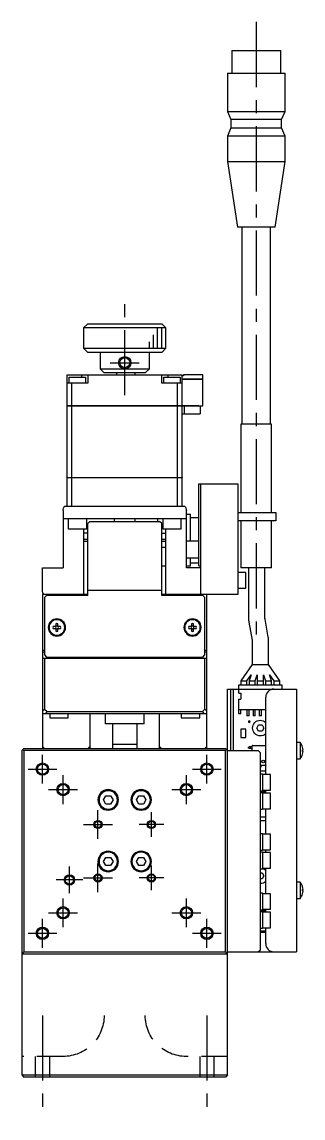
# Model space of a CAD drawing. Extents: x 0 to 729, y -8 to 653.
# Drawn here: x 283.8 to 352.2, y 0 to 267 of the extents above; entities that cross this region are included whole.
import ezdxf

# ---------------------------------------------------------------- set-up
doc = ezdxf.new("R2010")
doc.units = 0
doc.header["$LTSCALE"] = 0.5
doc.linetypes.add('CENTER', pattern=[50.8, 31.75, -6.35, 6.35, -6.35])
doc.linetypes.add('DASHED', pattern=[19.05, 12.7, -6.35])
for name, color, linetype in [('MSM_CENTER', 1, 'CENTER'), ('MSM_CONTINUOUS', 7, 'CONTINUOUS'), ('MSM_DASHED', 4, 'DASHED'), ('MSM_NARROW', 5, 'CONTINUOUS')]:
    doc.layers.add(name, color=color, linetype=linetype)

msp = doc.modelspace()

# ---------------------------------------------------------------- linework, layer by layer
at = {"layer": 'MSM_CENTER'}
for p, q in [((340.77, 267), (340.77, 117)), ((308.77, 176.05), (308.77, 200.5)), ((305.27, 184), (312.27, 184)), ((288.77, 81.5), (288.77, 88.5)), ((328.77, 81.5), (328.77, 88.5)), ((285.27, 85), (292.27, 85)), ((293.77, 76.5), (293.77, 83.5)), ((323.77, 76.5), (323.77, 83.5)), ((325.27, 85), (332.27, 85)), ((290.27, 80), (297.27, 80)), ((320.27, 80), (327.27, 80)), ((302.27, 68), (302.27, 75)), ((315.27, 68.5), (315.27, 74.5)), ((298.77, 71.5), (305.77, 71.5)), ((318.27, 71.5), (312.27, 71.5)), ((302.27, 55), (302.27, 62)), ((315.27, 55.5), (315.27, 61.5)), ((295.32, 54.75), (295.32, 61.25)), ((298.57, 58), (292.07, 58)), ((298.77, 58.5), (305.77, 58.5)), ((318.27, 58.5), (312.27, 58.5)), ((293.77, 46.5), (293.77, 53.5)), ((323.77, 46.5), (323.77, 53.5)), ((288.77, 41.5), (288.77, 48.5)), ((290.27, 50), (297.27, 50)), ((320.27, 50), (327.27, 50)), ((328.77, 41.5), (328.77, 48.5)), ((285.27, 45), (292.27, 45)), ((325.27, 45), (332.27, 45)), ((288.77, 25), (288.77, 0)), ((328.77, 25), (328.77, 0))]:
    msp.add_line(p, q, dxfattribs=at)
at = {"layer": 'MSM_CONTINUOUS'}
for p, q in [((334.82, 260), (334.82, 254.5)), ((334.82, 260), (346.72, 260)), ((346.72, 254.5), (346.72, 260)), ((333.77, 254.5), (333.77, 245.2)), ((333.77, 254.5), (347.77, 254.5)), ((347.77, 245.2), (347.77, 254.5)), ((333.77, 245.2), (334.62, 243.2)), ((333.77, 245.2), (347.77, 245.2)), ((334.62, 243.2), (334.62, 241.2)), ((346.92, 243.2), (334.62, 243.2)), ((346.92, 243.2), (347.77, 245.2)), ((346.92, 241.2), (346.92, 243.2)), ((334.62, 241.2), (333.77, 239.2)), ((334.62, 241.2), (346.92, 241.2)), ((347.77, 239.2), (346.92, 241.2)), ((333.77, 239.2), (333.77, 233)), ((347.77, 239.2), (333.77, 239.2)), ((347.77, 233), (347.77, 239.2)), ((333.77, 233), (336.2, 217)), ((333.77, 233), (347.77, 233)), ((345.34, 217), (347.77, 233)), ((345.34, 217), (336.2, 217)), ((337.27, 217), (337.27, 169)), ((344.27, 169), (344.27, 217)), ((299.77, 193.5), (298.77, 192.5)), ((298.77, 192.5), (298.77, 187.5)), ((318.77, 192.5), (298.77, 192.5)), ((299.77, 193.5), (317.77, 193.5)), ((318.77, 192.5), (317.77, 193.5)), ((318.77, 187.5), (318.77, 192.5)), ((298.77, 187.5), (299.77, 186.5)), ((298.77, 187.5), (318.77, 187.5)), ((317.77, 186.5), (318.77, 187.5)), ((317.77, 186.5), (299.77, 186.5)), ((302.77, 186.5), (302.77, 182.5)), ((314.77, 182.5), (314.77, 186.5)), ((302.77, 182.5), (314.77, 182.5)), ((303.77, 181.5), (302.77, 182.5)), ((314.77, 182.5), (313.77, 181.5)), ((294.77, 181), (322.77, 181)), ((294.77, 173.5), (294.77, 181)), ((299.77, 179), (294.77, 179)), ((295.27, 179), (295.27, 180.5)), ((295.27, 180.5), (299.27, 180.5)), ((295.93, 173.5), (295.93, 179)), ((298.27, 181), (298.27, 180.5)), ((299.27, 180.5), (299.27, 179)), ((299.77, 181), (299.77, 179)), ((313.77, 181.5), (303.77, 181.5)), ((306.77, 181.5), (306.77, 181)), ((311.27, 181.5), (311.27, 181)), ((317.77, 179), (317.77, 181)), ((322.77, 179), (317.77, 179)), ((318.27, 179), (318.27, 180.5)), ((318.27, 180.5), (322.27, 180.5)), ((319.27, 181), (319.27, 180.5)), ((321.62, 173.5), (321.62, 179)), ((322.27, 180.5), (322.27, 179)), ((322.77, 173.5), (322.77, 181)), ((323.07, 180.8), (322.77, 180.8)), ((322.77, 180), (327.77, 180)), ((327.77, 179.99), (322.77, 179.99)), ((327.77, 181), (323.07, 181)), ((323.07, 181), (323.07, 180.8)), ((327.76, 180), (327.76, 179.99)), ((327.77, 180), (327.77, 181)), ((327.77, 173.5), (327.77, 179.99)), ((294.77, 173.5), (327.77, 173.5)), ((326.77, 173.49), (294.77, 173.49)), ((294.77, 156), (294.77, 173.49)), ((294.78, 173.5), (294.78, 173.49)), ((295.93, 173.5), (295.93, 173.49)), ((295.93, 156), (295.93, 173.49)), ((321.61, 173.5), (321.61, 173.49)), ((321.62, 156), (321.62, 173.49)), ((322.76, 173.5), (322.76, 173.49)), ((322.77, 156), (322.77, 173.49)), ((322.77, 171.5), (327.17, 171.5)), ((323.07, 173.49), (323.07, 173.5)), ((323.27, 173.49), (323.27, 171.5)), ((324.17, 173.49), (324.17, 173.5)), ((326.77, 173.5), (326.77, 173.49)), ((327.17, 173.5), (327.17, 171.5)), ((337.02, 169), (337.02, 147.5)), ((344.52, 169), (337.02, 169)), ((344.52, 147.5), (344.52, 169)), ((294.77, 156), (322.77, 156)), ((294.77, 149), (294.77, 155.99)), ((322.77, 155.99), (294.77, 155.99)), ((294.78, 156), (294.78, 155.99)), ((295.93, 156), (295.93, 155.99)), ((295.93, 149), (295.93, 155.99)), ((321.61, 156), (321.61, 155.99)), ((321.62, 149), (321.62, 155.99)), ((322.76, 156), (322.76, 155.99)), ((322.77, 149), (322.77, 155.99)), ((326.77, 154.5), (336.27, 154.5)), ((326.77, 134.5), (326.77, 154.5)), ((327.27, 127.5), (327.27, 154.5)), ((336.27, 154.5), (336.27, 127.5)), ((293.77, 148), (293.77, 134)), ((323.39, 149), (294.15, 149)), ((323.77, 134), (323.77, 148)), ((324.77, 147), (323.77, 147)), ((324.77, 140.5), (324.77, 147)), ((336.27, 147.5), (345.52, 147.5)), ((345.52, 147.5), (345.52, 145.5)), ((323.77, 146), (293.77, 146)), ((295.02, 146), (295.02, 143.5)), ((299.52, 143.5), (299.52, 146)), ((300.27, 145.3), (299.77, 144.8)), ((299.77, 127.3), (299.77, 144.8)), ((300.27, 145.3), (317.27, 145.3)), ((306.27, 145.3), (306.27, 146)), ((311.27, 146), (311.27, 145.3)), ((316.77, 146), (316.77, 145.3)), ((317.77, 144.8), (317.27, 145.3)), ((317.77, 127.3), (317.77, 144.8)), ((318.02, 146), (318.02, 143.5)), ((322.52, 143.5), (322.52, 146)), ((324.77, 146.25), (326.77, 146.25)), ((345.52, 145.5), (336.27, 145.5)), ((337.02, 145.5), (337.02, 134)), ((344.52, 134), (344.52, 145.5)), ((295.02, 143.5), (299.52, 143.5)), ((298.77, 143.5), (298.77, 127.3)), ((299.77, 142.5), (298.77, 142.5)), ((317.77, 142.5), (318.77, 142.5)), ((318.02, 143.5), (322.52, 143.5)), ((318.77, 127.3), (318.77, 143.5)), ((298.77, 141), (299.77, 141)), ((298.77, 140.5), (299.77, 140.5)), ((317.77, 141), (318.77, 141)), ((317.77, 140.5), (318.77, 140.5)), ((318.77, 139), (317.77, 139)), ((326.77, 140.5), (323.77, 140.5)), ((323.77, 136.5), (326.77, 136.5)), ((324.77, 134.5), (324.77, 136.5)), ((288.77, 128.5), (288.77, 134)), ((288.77, 134), (293.77, 134)), ((317.77, 134.5), (318.77, 134.5)), ((323.77, 134.5), (324.77, 134.5)), ((327.27, 134), (323.77, 134)), ((324.77, 135.25), (326.77, 135.25)), ((326.77, 134.5), (327.27, 134.5)), ((344.52, 134), (337.02, 134)), ((338.9, 134), (338.9, 121.69)), ((342.9, 121.69), (342.9, 134)), ((338.27, 132.9), (336.27, 132.9)), ((338.27, 129.1), (338.27, 132.9)), ((317.77, 128.5), (299.77, 128.5)), ((336.27, 129.1), (338.27, 129.1)), ((288.77, 127.5), (288.77, 90)), ((299.77, 127.5), (288.77, 127.5)), ((289.77, 127.3), (289.27, 126.8)), ((289.27, 126.8), (289.27, 112.8)), ((299.77, 127.3), (289.77, 127.3)), ((336.27, 127.5), (317.77, 127.5)), ((327.77, 127.3), (317.77, 127.3)), ((328.27, 126.8), (327.77, 127.3)), ((328.27, 112.8), (328.27, 126.8)), ((328.77, 90), (328.77, 127.5)), ((292.03, 120.42), (292.03, 119.74)), ((292.51, 119.74), (292.51, 120.42)), ((325.03, 120.42), (325.03, 119.74)), ((325.51, 119.74), (325.51, 120.42)), ((338.98, 120.82), (339.76, 116.41)), ((343.7, 117.11), (342.92, 121.51)), ((292.03, 119.74), (291.35, 119.74)), ((291.35, 119.26), (292.03, 119.26)), ((292.03, 119.26), (292.03, 118.58)), ((293.19, 119.74), (292.51, 119.74)), ((292.51, 118.58), (292.51, 119.26)), ((292.51, 119.26), (293.19, 119.26)), ((325.03, 119.74), (324.35, 119.74)), ((324.35, 119.26), (325.03, 119.26)), ((325.03, 119.26), (325.03, 118.58)), ((326.19, 119.74), (325.51, 119.74)), ((325.51, 119.26), (326.19, 119.26)), ((325.51, 118.58), (325.51, 119.26)), ((339.77, 116.24), (339.77, 110.5)), ((343.77, 110.5), (343.77, 116.24)), ((288.77, 114), (289.27, 114)), ((289.27, 113.5), (288.77, 113.5)), ((289.27, 112.8), (289.77, 112.3)), ((289.77, 112.3), (327.77, 112.3)), ((298.77, 112.3), (298.77, 112)), ((300.52, 112), (300.52, 112.3)), ((303.77, 112.3), (303.77, 112.2)), ((303.77, 112.2), (303.97, 112)), ((303.77, 112.2), (313.77, 112.2)), ((313.57, 112), (313.77, 112.2)), ((313.77, 112.2), (313.77, 112.3)), ((317.02, 112.3), (317.02, 112)), ((318.77, 112), (318.77, 112.3)), ((327.77, 112.3), (328.27, 112.8)), ((328.27, 114), (328.77, 114)), ((328.77, 113.5), (328.27, 113.5)), ((288.77, 112), (328.77, 112)), ((289.27, 112), (289.27, 99.61)), ((328.27, 99.61), (328.27, 112)), ((339.77, 110.5), (337.02, 106.5)), ((339.77, 110.5), (343.77, 110.5)), ((346.52, 106.5), (343.77, 110.5)), ((338.52, 106.5), (339.52, 107.95)), ((339.52, 107.95), (339.02, 106.5)), ((340.52, 106.5), (341.02, 107.95)), ((341.02, 107.95), (341.02, 105.5)), ((342.52, 105.5), (342.52, 107.95)), ((342.52, 107.95), (343.02, 106.5)), ((344.52, 106.5), (344.02, 107.95)), ((344.02, 107.95), (345.02, 106.5)), ((333.77, 10.5), (333.77, 104.5)), ((333.77, 104.5), (350.57, 104.5)), ((334.57, 89.5), (334.57, 104.5)), ((335.27, 89.5), (335.27, 104.5)), ((336.52, 103.5), (336.52, 105.5)), ((336.52, 105.5), (347.02, 105.5)), ((337.02, 106.5), (337.02, 105.5)), ((337.02, 106.5), (338.52, 106.5)), ((338.52, 105.5), (338.52, 106.5)), ((339.02, 106.5), (339.02, 105.5)), ((339.02, 106.5), (340.52, 106.5)), ((340.52, 105.5), (340.52, 106.5)), ((341.02, 106.5), (342.52, 106.5)), ((343.02, 106.5), (343.02, 105.5)), ((343.02, 106.5), (344.52, 106.5)), ((344.52, 105.5), (344.52, 106.5)), ((345.02, 106.5), (345.02, 105.5)), ((345.02, 106.5), (346.52, 106.5)), ((346.52, 105.5), (346.52, 106.5)), ((347.02, 105.5), (347.02, 104.5)), ((350.57, 104.5), (350.57, 40.5)), ((336.52, 103.5), (337.02, 103.5)), ((336.52, 98.5), (336.52, 102)), ((336.52, 102), (337.02, 102)), ((337.02, 103.5), (337.02, 102)), ((343.07, 83.65), (343.07, 102.5)), ((288.77, 99.11), (289.27, 99.61)), ((289.27, 99.61), (289.88, 99)), ((289.88, 99), (289.38, 98.5)), ((289.88, 99), (327.66, 99)), ((327.66, 99), (328.27, 99.61)), ((328.16, 98.5), (327.66, 99)), ((328.27, 99.61), (328.77, 99.11)), ((336.52, 99.5), (343.07, 99.5)), ((337.02, 98.5), (337.02, 99.5)), ((338.52, 99.5), (338.52, 98)), ((339.02, 98), (339.02, 99.5)), ((340.02, 99.5), (340.02, 98)), ((340.52, 98), (340.52, 99.5)), ((341.52, 99.5), (341.52, 98)), ((342.02, 98), (342.02, 99.5)), ((343.02, 99.5), (343.02, 98)), ((328.77, 98.5), (288.77, 98.5)), ((290.52, 98.5), (290.52, 97.5)), ((290.52, 97.5), (295.02, 97.5)), ((295.02, 97.5), (295.02, 98.5)), ((300.29, 98.5), (300.29, 90.5)), ((304.02, 98.5), (304.02, 96)), ((313.52, 96), (313.52, 98.5)), ((317.26, 90.5), (317.26, 98.5)), ((322.52, 98.5), (322.52, 97.5)), ((322.52, 97.5), (327.02, 97.5)), ((327.02, 97.5), (327.02, 98.5)), ((337.02, 98.5), (336.52, 98.5)), ((339.02, 98), (338.52, 98)), ((340.52, 98), (340.02, 98)), ((342.02, 98), (341.52, 98)), ((343.07, 98), (343.02, 98)), ((313.52, 96), (304.02, 96)), ((305.77, 96), (305.77, 90)), ((311.77, 90), (311.77, 96)), ((338.27, 94.7), (337.02, 94.7)), ((337.02, 94.7), (337.02, 92.7)), ((338.27, 92.7), (338.27, 94.7)), ((340.91, 95), (341.34, 95.75)), ((341.34, 94.25), (340.91, 95)), ((341.34, 95.75), (342.2, 95.75)), ((342.2, 94.25), (341.34, 94.25)), ((342.2, 95.75), (342.64, 95)), ((342.64, 95), (342.2, 94.25)), ((311.77, 91), (305.77, 91)), ((337.02, 92.7), (338.27, 92.7)), ((351.47, 91.5), (350.57, 91.5)), ((351.47, 91.5), (351.47, 87.5)), ((283.77, 89.5), (284.27, 90)), ((283.77, 89.5), (283.77, 10.5)), ((284.27, 89.5), (284.02, 89.75)), ((284.27, 90), (333.27, 90)), ((284.27, 89.5), (284.27, 40.5)), ((333.27, 89.5), (284.27, 89.5)), ((289.27, 90), (288.77, 90.5)), ((300.29, 90.5), (299.79, 90)), ((300.47, 90), (300.29, 90.5)), ((317.26, 90.5), (317.08, 90)), ((317.76, 90), (317.26, 90.5)), ((328.77, 90.5), (328.27, 90)), ((333.27, 90), (333.52, 89.75)), ((333.52, 89.75), (333.27, 89.5)), ((333.27, 40.5), (333.27, 89.5)), ((333.52, 89.75), (333.77, 89.5)), ((333.77, 89.5), (341.27, 89.5)), ((338.77, 90.31), (338.77, 90.11)), ((338.77, 90.31), (339.02, 90.31)), ((339.02, 90.11), (338.77, 90.11)), ((339.02, 90.31), (339.09, 90.42)), ((339.09, 89.99), (339.02, 90.11)), ((339.82, 90.42), (339.09, 90.42)), ((339.82, 89.99), (339.09, 89.99)), ((339.38, 89.99), (339.38, 90.42)), ((339.82, 89.5), (339.82, 90.65)), ((339.92, 90.75), (343.07, 90.75)), ((341.77, 89), (341.27, 89.5)), ((341.77, 41), (341.77, 89)), ((352.04, 90.39), (352.05, 90.39)), ((352.04, 89.32), (352.04, 89.68)), ((352.04, 89.68), (352.16, 89.68)), ((352.16, 89.32), (352.04, 89.32)), ((352.05, 88.61), (352.04, 88.61)), ((343.07, 85.85), (341.77, 85.85)), ((350.57, 87.5), (351.47, 87.5)), ((343.07, 84.5), (341.77, 84.5)), ((342.27, 83.75), (341.77, 83.75)), ((342.27, 83.75), (342.27, 79.75)), ((344.27, 83.65), (342.27, 83.65)), ((344.27, 79.85), (344.27, 83.65)), ((303.62, 77.5), (304.19, 78.5)), ((304.19, 76.5), (303.62, 77.5)), ((304.19, 78.5), (305.35, 78.5)), ((305.35, 78.5), (305.93, 77.5)), ((305.93, 77.5), (305.35, 76.5)), ((311.62, 77.5), (312.19, 78.5)), ((312.19, 76.5), (311.62, 77.5)), ((312.19, 78.5), (313.35, 78.5)), ((313.35, 78.5), (313.93, 77.5)), ((313.93, 77.5), (313.35, 76.5)), ((341.77, 79.75), (342.27, 79.75)), ((343.07, 79.5), (341.77, 79.5)), ((342.27, 79.25), (341.77, 79.25)), ((342.27, 79.85), (344.27, 79.85)), ((342.27, 79.25), (342.27, 75.25)), ((344.27, 79.15), (342.27, 79.15)), ((343.07, 79.15), (343.07, 79.85)), ((344.27, 75.35), (344.27, 79.15)), ((305.35, 76.5), (304.19, 76.5)), ((313.35, 76.5), (312.19, 76.5)), ((341.77, 75.25), (342.27, 75.25)), ((342.27, 75.35), (344.27, 75.35)), ((343.07, 69.15), (343.07, 75.35)), ((341.77, 73.37), (343.07, 73.37)), ((343.07, 72.44), (341.77, 72.44)), ((342.27, 69.25), (341.77, 69.25)), ((342.27, 69.25), (342.27, 65.25)), ((342.27, 69.24), (343.07, 69.24)), ((344.27, 69.15), (342.27, 69.15)), ((344.27, 65.35), (344.27, 69.15)), ((341.77, 65.25), (342.27, 65.25)), ((342.27, 64.75), (341.77, 64.75)), ((342.27, 65.35), (344.27, 65.35)), ((342.27, 64.75), (342.27, 60.75)), ((344.27, 64.65), (342.27, 64.65)), ((343.07, 64.65), (343.07, 65.35)), ((344.27, 60.85), (344.27, 64.65)), ((303.62, 62.5), (304.19, 63.5)), ((304.19, 61.5), (303.62, 62.5)), ((304.19, 63.5), (305.35, 63.5)), ((305.35, 61.5), (304.19, 61.5)), ((305.35, 63.5), (305.93, 62.5)), ((305.93, 62.5), (305.35, 61.5)), ((311.62, 62.5), (312.19, 63.5)), ((312.19, 61.5), (311.62, 62.5)), ((312.19, 63.5), (313.35, 63.5)), ((313.35, 61.5), (312.19, 61.5)), ((313.35, 63.5), (313.93, 62.5)), ((313.93, 62.5), (313.35, 61.5)), ((341.77, 60.75), (342.27, 60.75)), ((341.77, 59.75), (342.2, 59.75)), ((342.2, 59.75), (342.64, 59)), ((342.64, 59), (342.2, 58.25)), ((342.27, 60.85), (344.27, 60.85)), ((343.07, 54.65), (343.07, 60.85)), ((342.2, 58.25), (341.77, 58.25)), ((351.47, 57.5), (350.57, 57.5)), ((351.47, 57.5), (351.47, 53.5)), ((352.04, 56.39), (352.05, 56.39)), ((342.27, 54.75), (341.77, 54.75)), ((342.27, 54.75), (342.27, 50.75)), ((343.07, 54.66), (342.27, 54.66)), ((344.27, 54.65), (342.27, 54.65)), ((344.27, 50.85), (344.27, 54.65)), ((350.57, 53.5), (351.47, 53.5)), ((352.04, 55.68), (352.16, 55.68)), ((352.04, 55.32), (352.04, 55.68)), ((352.16, 55.32), (352.04, 55.32)), ((352.05, 54.61), (352.04, 54.61)), ((341.77, 50.75), (342.27, 50.75)), ((342.27, 50.85), (344.27, 50.85)), ((343.07, 50.15), (343.07, 50.85)), ((343.07, 50.5), (341.77, 50.5)), ((342.27, 50.25), (341.77, 50.25)), ((342.27, 50.25), (342.27, 46.25)), ((344.27, 50.15), (342.27, 50.15)), ((344.27, 46.35), (344.27, 50.15)), ((341.77, 46.25), (342.27, 46.25)), ((343.07, 45.5), (341.77, 45.5)), ((342.27, 46.35), (344.27, 46.35)), ((343.07, 42.5), (343.07, 46.35)), ((343.07, 45.2), (341.77, 45.2)), ((284.27, 40), (283.77, 40.5)), ((284.02, 40.25), (284.27, 40.5)), ((284.27, 40.5), (333.27, 40.5)), ((333.27, 40.5), (333.52, 40.25)), ((333.52, 40.25), (333.27, 40)), ((333.77, 40.5), (333.52, 40.25)), ((333.77, 40.5), (350.57, 40.5)), ((341.27, 40.5), (341.77, 41)), ((283.77, 40), (333.77, 40)), ((283.77, 10.5), (284.27, 10)), ((283.77, 10.5), (333.77, 10.5)), ((333.27, 10), (284.27, 10)), ((333.77, 10.5), (333.27, 10))]:
    msp.add_line(p, q, dxfattribs=at)
for centre, radius in [((308.77, 184), 1.23), ((288.77, 85), 1.23), ((328.77, 85), 1.23), ((342.47, 86.85), 0.35), ((293.77, 80), 1.23), ((323.77, 80), 1.23), ((302.27, 71.5), 0.783), ((315.27, 71.5), 0.783), ((295.32, 58), 1.01), ((302.27, 58.5), 0.783), ((315.27, 58.5), 0.783), ((293.77, 50), 1.23), ((323.77, 50), 1.23), ((288.77, 45), 1.23), ((328.77, 45), 1.23)]:
    msp.add_circle(centre, radius, dxfattribs=at)
at = {"layer": 'MSM_CONTINUOUS', "extrusion": (0, 0, -1)}
for centre, radius in [((-292.27, 119.5), 2.1), ((-292.27, 119.5), 1.9), ((-325.27, 119.5), 2.1), ((-325.27, 119.5), 1.9), ((-339.07, 96.56), 0.2), ((-304.77, 77.5), 2.5), ((-304.77, 77.5), 2.25), ((-312.77, 77.5), 2.5), ((-312.77, 77.5), 2.25), ((-304.77, 62.5), 2.5), ((-304.77, 62.5), 2.25), ((-312.77, 62.5), 2.5), ((-312.77, 62.5), 2.25)]:
    msp.add_circle(centre, radius, dxfattribs=at)
for centre, radius, start, end in [((-295.27, 148), 1.5, 0, 41.8103), ((-322.27, 148), 1.5, 138.1897, 180), ((-290.27, 128.5), 1.5, 318.1897, 0), ((-343.9, 121.69), 1, 350, 0), ((-338.77, 116.24), 1, 170, 180), ((-341.77, 95), 1.9, 226.8264, 133.1735), ((-341.77, 85.61), 0.2, 90, 270), ((-341.77, 59), 1.9, 105.2575, 133.1736), ((-341.77, 59), 1.9, 226.8264, 270)]:
    msp.add_arc(centre, radius, start, end, dxfattribs=at)
at = {"layer": 'MSM_CONTINUOUS'}
for centre, radius, start, end in [((292.27, 119.5), 0.95, 75.3667, 104.6333), ((325.27, 119.5), 0.95, 75.3667, 104.6333), ((343.9, 121.69), 5, 180, 190), ((292.27, 119.5), 0.95, 165.3667, 194.6333), ((292.27, 119.5), 0.365, 138.8496, 221.1504), ((292.27, 119.5), 0.365, 48.8496, 131.1504), ((292.27, 119.5), 0.365, 228.8496, 311.1504), ((292.27, 119.5), 0.95, 255.3667, 284.6333), ((292.27, 119.5), 0.365, 318.8496, 41.1504), ((292.27, 119.5), 0.95, 345.3667, 14.6333), ((325.27, 119.5), 0.95, 165.3667, 194.6333), ((325.27, 119.5), 0.365, 138.8496, 221.1504), ((325.27, 119.5), 0.365, 48.8496, 131.1504), ((325.27, 119.5), 0.365, 228.8496, 311.1504), ((325.27, 119.5), 0.95, 255.3667, 284.6333), ((325.27, 119.5), 0.365, 318.8496, 41.1504), ((325.27, 119.5), 0.95, 345.3667, 14.6333), ((338.77, 116.24), 5, 0, 10), ((345.07, 102.5), 2, 90, 180), ((348.97, 89.5), 3.2, 16.1225, 38.6822), ((339.92, 90.65), 0.1, 90, 180), ((348.97, 89.5), 3.2, 321.3178, 343.8775), ((348.97, 89.5), 3.19, 3.2297, 16.1067), ((348.97, 89.5), 3.19, 343.8933, 356.7703), ((348.97, 55.5), 3.2, 16.1225, 38.6822), ((348.97, 55.5), 3.19, 3.2297, 16.1067), ((348.97, 55.5), 3.2, 321.3178, 343.8775), ((348.97, 55.5), 3.19, 343.8933, 356.7703), ((345.07, 42.5), 2, 180, 270)]:
    msp.add_arc(centre, radius, start, end, dxfattribs=at)
at = {"layer": 'MSM_DASHED'}
for p, q in [((293.77, 15), (283.77, 15)), ((287.02, 15), (287.02, 10)), ((290.52, 10), (290.52, 15)), ((333.77, 15), (323.77, 15)), ((327.02, 15), (327.02, 10)), ((330.52, 10), (330.52, 15))]:
    msp.add_line(p, q, dxfattribs=at)
at = {"layer": 'MSM_DASHED', "extrusion": (0, 0, -1)}
for centre, start, end in [((-293.77, 25), 180, 270), ((-323.77, 25), 270, 0)]:
    msp.add_arc(centre, 10, start, end, dxfattribs=at)
at = {"layer": 'MSM_NARROW'}
for p, q in [((316.77, 187.5), (316.77, 192.5)), ((317.77, 187.5), (317.77, 192.5)), ((315.77, 187.5), (315.77, 190.8)), ((314.77, 187.5), (314.77, 189.1))]:
    msp.add_line(p, q, dxfattribs=at)
for centre, radius in [((308.77, 184), 1.5), ((288.77, 85), 1.5), ((328.77, 85), 1.5), ((293.77, 80), 1.5), ((323.77, 80), 1.5), ((302.27, 71.5), 1), ((315.27, 71.5), 1), ((295.32, 58), 1.25), ((302.27, 58.5), 1), ((315.27, 58.5), 1), ((293.77, 50), 1.5), ((323.77, 50), 1.5), ((288.77, 45), 1.5), ((328.77, 45), 1.5)]:
    msp.add_circle(centre, radius, dxfattribs=at)

doc.saveas('drawing.dxf')
